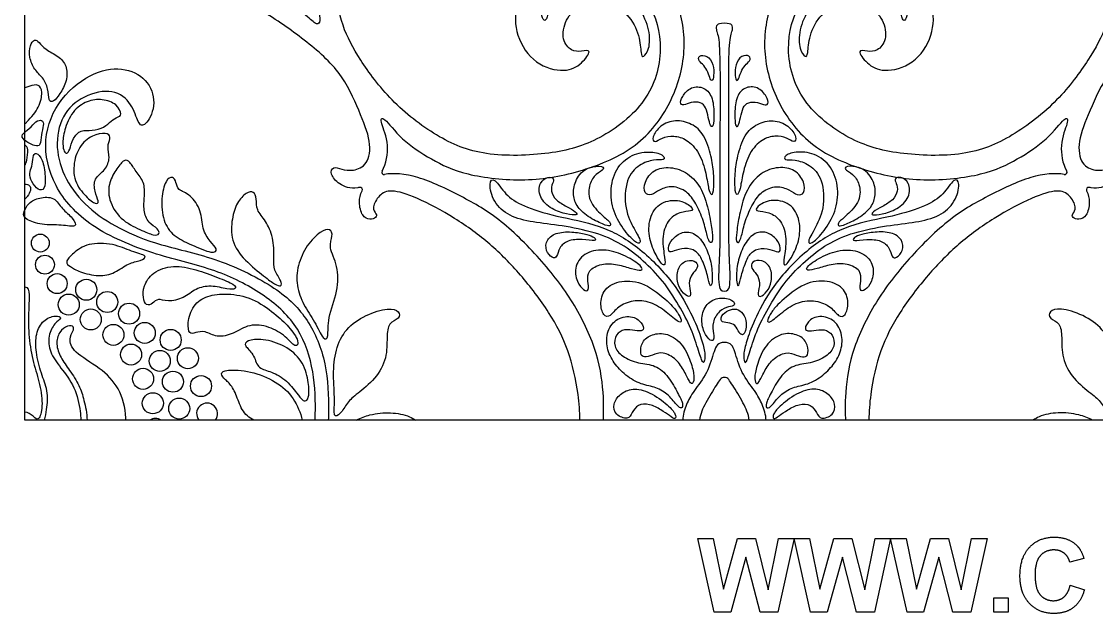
# Model space of a CAD drawing. Header units: millimetres. Extents: x 0 to 462, y -16 to 227.
# Drawn here: x -0.3 to 86.8, y -15.7 to 32.3 of the extents above; entities that cross this region are included whole.
import ezdxf

# ---------------------------------------------------------------- set-up
doc = ezdxf.new("R2010")
doc.units = ezdxf.units.MM
doc.header["$MEASUREMENT"] = 0
doc.layers.add('Layer 03', color=5, linetype='Continuous')

msp = doc.modelspace()

# ---------------------------------------------------------------- linework, layer by layer
at = {"layer": 'Layer 03'}
for p, q in [((0, 0), (0, 226.757)), ((226.757, 0), (0, 0)), ((55.861, -15.555), (54.527, -9.592)), ((54.527, -9.592), (55.781, -9.592)), ((55.781, -9.592), (56.619, -13.688)), ((56.619, -13.688), (57.748, -9.592)), ((57.748, -9.592), (59.214, -9.592)), ((59.214, -9.592), (60.249, -13.757)), ((60.249, -13.757), (61.086, -9.592)), ((62.342, -9.592), (61.03, -15.555)), ((61.086, -9.592), (62.342, -9.592)), ((63.676, -15.555), (62.342, -9.592)), ((62.342, -9.592), (63.596, -9.592)), ((63.596, -9.592), (64.434, -13.688)), ((64.434, -13.688), (65.563, -9.592)), ((65.563, -9.592), (67.029, -9.592)), ((67.029, -9.592), (68.064, -13.757)), ((68.064, -13.757), (68.901, -9.592)), ((70.156, -9.592), (68.844, -15.555)), ((68.901, -9.592), (70.156, -9.592)), ((71.491, -15.555), (70.156, -9.592)), ((70.156, -9.592), (71.41, -9.592)), ((71.41, -9.592), (72.249, -13.688)), ((72.249, -13.688), (73.378, -9.592)), ((73.378, -9.592), (74.844, -9.592)), ((74.844, -9.592), (75.879, -13.757)), ((75.879, -13.757), (76.716, -9.592)), ((77.971, -9.592), (76.659, -15.555)), ((76.716, -9.592), (77.971, -9.592)), ((58.434, -11.098), (57.205, -15.555)), ((59.579, -15.555), (58.434, -11.098)), ((66.249, -11.098), (65.02, -15.555)), ((67.394, -15.555), (66.249, -11.098)), ((74.064, -11.098), (72.835, -15.555)), ((75.209, -15.555), (74.064, -11.098)), ((85.823, -11.222), (84.675, -11.518)), ((84.712, -13.37), (85.86, -13.74)), ((78.527, -15.555), (78.527, -14.407)), ((78.527, -14.407), (79.675, -14.407)), ((79.675, -14.407), (79.675, -15.555)), ((57.205, -15.555), (55.861, -15.555)), ((61.03, -15.555), (59.579, -15.555)), ((65.02, -15.555), (63.676, -15.555)), ((68.844, -15.555), (67.394, -15.555)), ((72.835, -15.555), (71.491, -15.555)), ((76.659, -15.555), (75.209, -15.555)), ((79.675, -15.555), (78.527, -15.555))]:
    msp.add_line(p, q, dxfattribs=at)
for centre, radius in [((1.263, 14.341), 0.724), ((1.639, 12.593), 0.767), ((2.627, 11.056), 0.809), ((4.99, 10.561), 0.852), ((3.567, 9.355), 0.852), ((6.687, 9.568), 0.852), ((5.354, 8.153), 0.852), ((8.455, 8.624), 0.852), ((9.727, 7.063), 0.852), ((7.188, 6.905), 0.852), ((11.824, 6.495), 0.852), ((8.619, 5.311), 0.852), ((10.946, 4.796), 0.852), ((13.22, 5.009), 0.852), ((9.59, 3.343), 0.852), ((12.009, 3.112), 0.852), ((14.285, 2.757), 0.852), ((10.38, 1.363), 0.852), ((12.517, 0.935), 0.852)]:
    msp.add_circle(centre, radius, dxfattribs=at)
for centre, radius, start, end in [((29.111, 20.079), 0.187, 150.42741, 280.9968), ((84.267, 20.079), 0.187, 259.0032, 29.57259), ((27.173, 18.664), 0.187, 333.71724, 102.84342), ((86.205, 18.664), 0.187, 77.15658, 206.28276), ((14.78, 0.526), 0.852, 321.89388, 218.10612), ((10.595, -0.709), 0.852, 56.36029, 123.63971)]:
    msp.add_arc(centre, radius, start, end, dxfattribs=at)
for points, knots in [([(28.949, 20.171), (29.299, 20.788), (29.585, 22.465), (28.753, 24.23), (28.982, 24.735), (30.446, 22.74), (32.947, 21.089), (35.511, 19.828), (40.614, 19.226), (45.195, 20.083), (49.75, 21.991), (52.522, 25.629), (53.734, 29.902), (53.041, 34.155), (50.7, 37.067), (47.61, 38.751), (43.9, 38.494), (40.703, 36.524), (39.718, 33.668), (39.689, 31.164), (41.311, 28.717), (43.872, 28.12), (45.181, 28.86), (46.016, 30.083), (45.077, 29.856), (44.313, 29.856), (43.487, 30.738), (43.744, 32.502), (44.967, 33.64), (46.987, 33.953), (48.951, 32.985), (49.861, 31.108), (49.918, 29.571), (50.089, 29.343), (50.629, 29.969), (50.686, 31.563), (49.89, 33.412), (48.467, 34.949), (46.191, 35.774), (43.971, 35.29), (42.548, 33.868), (42.321, 32.473), (42.093, 32.274), (41.78, 32.843), (42.093, 34.152), (43.004, 35.689), (45.109, 36.684), (48.012, 36.229), (50.777, 34.084), (51.878, 30.104), (50.65, 25.702), (46.546, 22.562), (42.768, 21.483), (37.102, 21.305), (33.386, 22.861), (29.549, 25.85), (27.044, 29.332), (25.662, 31.852), (25.043, 35.201), (25.143, 37.602), (26.144, 39.123), (27.162, 39.842), (28.183, 39.644), (28.805, 39.203), (29.005, 40.024), (27.938, 40.836), (26.477, 40.716), (25.157, 39.776), (23.842, 37.74), (23.602, 35.116), (23.895, 32.818), (23.944, 32.157), (23.602, 31.986), (22.795, 32.867), (20.619, 34.195), (18.106, 35.604), (12.76, 37.891), (9.505, 39.494), (6.852, 41.551), (4.703, 43.816), (3.717, 45.892), (3.278, 48.206), (3.599, 49.513), (4.413, 50.574), (5.844, 50.821), (6.904, 50.278), (6.904, 49.168), (6.633, 48.699), (7.57, 48.132), (9.051, 48.157), (10.096, 48.887), (10.598, 50.017), (11.022, 50.32), (11.187, 49.633), (12.078, 47.466), (14.279, 44.728), (17.014, 42.422), (19.265, 40.722), (21.94, 39.793), (24.392, 39.867), (26.035, 40.611), (26.814, 41.911), (26.697, 43.1), (25.991, 43.62), (25.508, 43.49), (25.786, 42.636), (25.433, 41.781), (24.114, 41.354), (21.863, 41.503), (19.044, 42.804), (16.255, 45.19), (14.112, 47.736), (12.202, 51.621), (11.613, 54.942), (11.738, 58.79), (12.577, 62.419), (14.085, 65.377), (16.528, 68.562), (18.917, 70.98), (21.794, 73.098), (25.086, 74.828), (27.089, 75.419), (27.994, 74.955), (28.599, 73.864), (28.164, 73.364), (28.164, 73.103), (28.708, 72.885), (29.363, 73.168), (29.644, 74.226), (29.501, 74.963), (29.349, 75.271)], [27.157249, 27.157249, 27.157249, 27.157249, 28.240608, 29.46668, 30.692752, 31.918824, 33.144896, 34.370968, 35.59704, 36.823112, 38.049184, 39.275256, 40.501328, 41.7274, 42.953472, 44.179544, 45.405616, 46.631688, 47.85776, 49.083831, 50.309903, 51.535975, 52.762047, 53.988119, 55.214191, 56.440263, 57.666335, 58.892407, 60.118479, 61.344551, 62.570623, 63.796695, 65.022767, 66.248839, 67.474911, 68.700983, 69.927055, 71.153127, 72.379199, 73.605271, 74.831343, 76.057415, 77.283487, 78.509559, 79.735631, 80.961703, 82.187774, 83.413846, 84.639918, 85.86599, 87.092062, 88.318134, 89.544206, 90.770278, 91.99635, 93.222422, 94.448494, 95.674566, 96.900638, 98.12671, 99.352782, 100.578854, 101.804926, 103.030998, 104.25707, 105.483142, 106.709214, 107.935286, 109.161358, 110.38743, 111.613502, 112.839574, 114.065646, 115.291717, 116.517789, 117.743861, 118.969933, 120.196005, 121.422077, 122.648149, 123.874221, 125.100293, 126.326365, 127.552437, 128.778509, 130.004581, 131.230653, 132.456725, 133.682797, 134.908869, 136.134941, 137.361013, 138.587085, 139.813157, 141.039229, 142.265301, 143.491373, 144.717445, 145.943517, 147.169589, 148.395661, 149.621732, 150.847804, 152.073876, 153.299948, 154.52602, 155.752092, 156.978164, 158.204236, 159.430308, 160.65638, 161.882452, 163.108524, 164.334596, 165.560668, 166.78674, 168.012812, 169.238884, 170.464956, 171.691028, 172.9171, 174.143172, 175.369244, 176.595316, 177.821388, 179.04746, 180.273532, 181.499604, 182.725675, 183.628467, 183.628467, 183.628467, 183.628467]), ([(84.03, 75.271), (83.878, 74.963), (83.734, 74.226), (84.016, 73.168), (84.671, 72.885), (85.214, 73.103), (85.214, 73.364), (84.779, 73.864), (85.384, 74.955), (86.29, 75.419), (88.292, 74.828), (91.585, 73.098), (94.462, 70.98), (96.851, 68.562), (99.294, 65.377), (100.802, 62.419), (101.64, 58.79), (101.765, 54.942), (101.177, 51.621), (99.267, 47.736), (97.123, 45.19), (94.335, 42.804), (91.515, 41.503), (89.264, 41.354), (87.945, 41.781), (87.592, 42.636), (87.871, 43.49), (87.388, 43.62), (86.682, 43.1), (86.565, 41.911), (87.344, 40.611), (88.986, 39.867), (91.439, 39.793), (94.114, 40.722), (96.365, 42.422), (99.1, 44.728), (101.3, 47.466), (102.191, 49.633), (102.357, 50.32), (102.781, 50.017), (103.283, 48.887), (104.328, 48.157), (105.808, 48.132), (106.746, 48.699), (106.474, 49.168), (106.474, 50.278), (107.535, 50.821), (108.966, 50.574), (109.78, 49.513), (110.101, 48.206), (109.662, 45.892), (108.675, 43.816), (106.527, 41.551), (103.874, 39.494), (100.619, 37.891), (95.273, 35.604), (92.759, 34.195), (90.584, 32.867), (89.777, 31.986), (89.435, 32.157), (89.484, 32.818), (89.777, 35.116), (89.536, 37.74), (88.222, 39.776), (86.901, 40.716), (85.441, 40.836), (84.374, 40.024), (84.574, 39.203), (85.195, 39.644), (86.217, 39.842), (87.235, 39.123), (88.235, 37.602), (88.336, 35.201), (87.716, 31.852), (86.335, 29.332), (83.83, 25.85), (79.993, 22.861), (76.277, 21.305), (70.61, 21.483), (66.832, 22.562), (62.728, 25.702), (61.501, 30.104), (62.601, 34.084), (65.367, 36.229), (68.269, 36.684), (70.375, 35.689), (71.285, 34.152), (71.598, 32.843), (71.285, 32.274), (71.058, 32.473), (70.83, 33.868), (69.407, 35.29), (67.188, 35.774), (64.912, 34.949), (63.489, 33.412), (62.692, 31.563), (62.749, 29.969), (63.29, 29.343), (63.461, 29.571), (63.517, 31.108), (64.428, 32.985), (66.391, 33.953), (68.412, 33.64), (69.635, 32.502), (69.891, 30.738), (69.066, 29.856), (68.302, 29.856), (67.363, 30.083), (68.198, 28.86), (69.507, 28.12), (72.068, 28.717), (73.689, 31.164), (73.661, 33.668), (72.676, 36.524), (69.479, 38.494), (65.768, 38.751), (62.679, 37.067), (60.338, 34.155), (59.644, 29.902), (60.857, 25.629), (63.629, 21.991), (68.184, 20.083), (72.765, 19.226), (77.867, 19.828), (80.431, 21.089), (82.932, 22.74), (84.396, 24.735), (84.625, 24.23), (83.794, 22.465), (84.079, 20.788), (84.43, 20.171)], [284.813503, 284.813503, 284.813503, 284.813503, 285.716294, 286.942366, 288.168438, 289.39451, 290.620582, 291.846654, 293.072726, 294.298798, 295.52487, 296.750942, 297.977014, 299.203086, 300.429158, 301.65523, 302.881301, 304.107373, 305.333445, 306.559517, 307.785589, 309.011661, 310.237733, 311.463805, 312.689877, 313.915949, 315.142021, 316.368093, 317.594165, 318.820237, 320.046309, 321.272381, 322.498453, 323.724525, 324.950597, 326.176669, 327.402741, 328.628813, 329.854885, 331.080957, 332.307029, 333.533101, 334.759173, 335.985244, 337.211316, 338.437388, 339.66346, 340.889532, 342.115604, 343.341676, 344.567748, 345.79382, 347.019892, 348.245964, 349.472036, 350.698108, 351.92418, 353.150252, 354.376324, 355.602396, 356.828468, 358.05454, 359.280612, 360.506684, 361.732756, 362.958828, 364.1849, 365.410972, 366.637044, 367.863116, 369.089187, 370.315259, 371.541331, 372.767403, 373.993475, 375.219547, 376.445619, 377.671691, 378.897763, 380.123835, 381.349907, 382.575979, 383.802051, 385.028123, 386.254195, 387.480267, 388.706339, 389.932411, 391.158483, 392.384555, 393.610627, 394.836699, 396.062771, 397.288843, 398.514915, 399.740987, 400.967059, 402.193131, 403.419202, 404.645274, 405.871346, 407.097418, 408.32349, 409.549562, 410.775634, 412.001706, 413.227778, 414.45385, 415.679922, 416.905994, 418.132066, 419.358138, 420.58421, 421.810282, 423.036354, 424.262426, 425.488498, 426.71457, 427.940642, 429.166714, 430.392786, 431.618858, 432.84493, 434.071002, 435.297074, 436.523145, 437.749217, 438.975289, 440.201361, 441.28472, 441.28472, 441.28472, 441.28472]), ([(27.132, 18.846), (27.081, 18.835), (26.41, 18.704), (25.418, 19.079), (24.706, 19.962), (24.962, 20.588), (25.646, 20.303), (26.572, 20.162), (27.821, 20.617), (28.132, 22.517), (27.129, 24.945), (25.699, 28.284), (22.458, 31.011), (19.093, 33.336), (14.501, 35.597), (9.031, 37.796), (4.476, 41.008), (2.093, 44.436), (1.47, 47.849), (2.089, 50.44), (3.592, 52.215), (5.564, 52.905), (7.542, 52.252), (8.306, 51.147), (8.281, 50.038), (8.533, 49.89), (9.248, 50.235), (9.821, 51.886), (9.631, 53.833), (7.282, 54.966), (5.171, 54.72), (3.202, 53.488), (1.885, 51.64), (1.491, 49.915), (1.392, 48.437), (0.924, 48.215), (0.407, 48.806), (0.505, 50.974), (1.175, 53.104), (1.867, 54.998), (2.162, 56.689), (1.572, 58.07), (0.585, 59.628), (0.276, 60.154), (0, 60.154)], [-28.297568, -28.297568, -28.297568, -28.297568, -28.199368, -26.973296, -25.747224, -24.521152, -23.29508, -22.069008, -20.842936, -19.616864, -18.390792, -17.16472, -15.938648, -14.712576, -13.486505, -12.260433, -11.034361, -9.808289, -8.582217, -7.356145, -6.130073, -4.904001, -3.677929, -2.451857, -1.225785, 0.000287, 1.226359, 2.452431, 3.678503, 4.904575, 6.130647, 7.356719, 8.582791, 9.808863, 11.034935, 12.261007, 13.487079, 14.713151, 15.939223, 17.165295, 18.391366, 19.617438, 20.84351, 22.069582, 22.069582, 22.069582, 22.069582]), ([(113.379, 60.154), (113.102, 60.154), (112.793, 59.628), (111.807, 58.07), (111.217, 56.689), (111.512, 54.998), (112.204, 53.104), (112.873, 50.974), (112.972, 48.806), (112.454, 48.215), (111.986, 48.437), (111.888, 49.915), (111.494, 51.64), (110.177, 53.488), (108.208, 54.72), (106.097, 54.966), (103.747, 53.833), (103.557, 51.886), (104.131, 50.235), (104.846, 49.89), (105.097, 50.038), (105.073, 51.147), (105.836, 52.252), (107.815, 52.905), (109.786, 52.215), (111.289, 50.44), (111.909, 47.849), (111.286, 44.436), (108.903, 41.008), (104.348, 37.796), (98.878, 35.597), (94.286, 33.336), (90.92, 31.011), (87.68, 28.284), (86.249, 24.945), (85.247, 22.517), (85.558, 20.617), (86.807, 20.162), (87.733, 20.303), (88.416, 20.588), (88.672, 19.962), (87.961, 19.079), (86.968, 18.704), (86.297, 18.835), (86.247, 18.846)], [22.069582, 22.069582, 22.069582, 22.069582, 23.295654, 24.521726, 25.747798, 26.97387, 28.199942, 29.426014, 30.652086, 31.878158, 33.10423, 34.330302, 35.556374, 36.782446, 38.008518, 39.23459, 40.460662, 41.686734, 42.912806, 44.138878, 45.36495, 46.591021, 47.817093, 49.043165, 50.269237, 51.495309, 52.721381, 53.947453, 55.173525, 56.399597, 57.625669, 58.851741, 60.077813, 61.303885, 62.529957, 63.756029, 64.982101, 66.208173, 67.434245, 68.660317, 69.886389, 71.112461, 72.338533, 72.436733, 72.436733, 72.436733, 72.436733]), ([(23.524, 0), (23.537, 0.256), (23.58, 1.71), (23.435, 4.375), (22.121, 7.907), (19.113, 10.458), (15.296, 12.319), (10.45, 13.344), (5.127, 15.584), (2.196, 18.904), (1.349, 22.765), (2.755, 26.193), (5.71, 28.374), (8.229, 28.612), (10.17, 27.489), (10.68, 25.378), (9.727, 23.71), (9.182, 23.948), (8.74, 25.616), (7.242, 26.91), (4.723, 26.331), (2.918, 24.765), (2.432, 22.075), (3.207, 19.471), (5.034, 17.165), (7.606, 15.48), (10.818, 14.149), (15.692, 13.152), (20.615, 10.689), (23.031, 8.255), (24.546, 4.659), (24.636, 1.621), (24.605, 0.234), (24.596, 0)], [4.970079, 4.970079, 4.970079, 4.970079, 5.353255, 7.137674, 8.922092, 10.70651, 12.490929, 14.275347, 16.059766, 17.844184, 19.628602, 21.413021, 23.197439, 24.981858, 26.766276, 28.550694, 30.335113, 32.119531, 33.90395, 35.688368, 37.472786, 39.257205, 41.041623, 42.826042, 44.61046, 46.394878, 48.179297, 49.963715, 51.748134, 53.532552, 55.31697, 57.101389, 57.475223, 57.475223, 57.475223, 57.475223]), ([(0, 23.973), (0.061, 24.034), (0.502, 24.484), (1.23, 25.338), (1.475, 26.664), (1.143, 27.239), (0.611, 27.12), (0.115, 26.951), (0, 26.909)], [2.490346, 2.490346, 2.490346, 2.490346, 2.593221, 3.241527, 3.889832, 4.538137, 5.186443, 5.371908, 5.371908, 5.371908, 5.371908]), ([(0, 20.664), (0.078, 20.714), (0.184, 21.03), (0.316, 21.968), (0.129, 22.218), (0, 22.297)], [1.067183, 1.067183, 1.067183, 1.067183, 1.479087, 1.972117, 2.41353, 2.41353, 2.41353, 2.41353]), ([(46.883, 0), (46.9, 0.498), (46.941, 2.052), (46.532, 5.332), (44.671, 9.368), (42.053, 12.828), (38.545, 16.361), (35.428, 18.134), (31.778, 19.88), (29.867, 20.036), (29.147, 19.896)], [17.526117, 17.526117, 17.526117, 17.526117, 18.39108, 19.617152, 20.843224, 22.069296, 23.295368, 24.521439, 25.747511, 26.929363, 26.929363, 26.929363, 26.929363]), ([(84.232, 19.896), (83.511, 20.036), (81.601, 19.88), (77.95, 18.134), (74.834, 16.361), (71.326, 12.828), (68.708, 9.368), (66.846, 5.332), (66.437, 2.052), (66.479, 0.498), (66.496, 0)], [441.512607, 441.512607, 441.512607, 441.512607, 442.694458, 443.92053, 445.146602, 446.372674, 447.598746, 448.824818, 450.05089, 450.915853, 450.915853, 450.915853, 450.915853]), ([(0, 19.124), (0.162, 19.106), (0.515, 19.001), (0.482, 18.616), (0.326, 18.212), (0.075, 17.982), (0, 17.908)], [2.762688, 2.762688, 2.762688, 2.762688, 3.129628, 3.755554, 4.381479, 4.637148, 4.637148, 4.637148, 4.637148]), ([(44.989, 0), (44.973, 0.685), (44.825, 2.646), (44.112, 5.729), (42.605, 8.688), (40.162, 11.873), (37.772, 14.291), (34.895, 16.409), (31.603, 18.139), (29.601, 18.73), (28.695, 18.266), (28.09, 17.175), (28.525, 16.674), (28.525, 16.413), (27.981, 16.196), (27.327, 16.479), (27.045, 17.537), (27.188, 18.273), (27.341, 18.582)], [-47.263535, -47.263535, -47.263535, -47.263535, -46.590735, -45.364663, -44.138591, -42.912519, -41.686447, -40.460375, -39.234303, -38.008231, -36.782159, -35.556087, -34.330015, -33.103943, -31.877871, -30.651799, -29.425727, -28.522936, -28.522936, -28.522936, -28.522936]), ([(86.038, 18.582), (86.19, 18.273), (86.333, 17.537), (86.052, 16.479), (85.397, 16.196), (84.853, 16.413), (84.853, 16.674), (85.289, 17.175), (84.684, 18.266), (83.778, 18.73), (81.776, 18.139), (78.483, 16.409), (75.606, 14.291), (73.217, 11.873), (70.774, 8.688), (69.266, 5.729), (68.554, 2.646), (68.406, 0.685), (68.39, 0)], [72.662101, 72.662101, 72.662101, 72.662101, 73.564892, 74.790964, 76.017036, 77.243108, 78.46918, 79.695252, 80.921324, 82.147396, 83.373468, 84.59954, 85.825611, 87.051683, 88.277755, 89.503827, 90.729899, 91.4027, 91.4027, 91.4027, 91.4027]), ([(1.612, 0), (1.67, 0.282), (1.841, 1.071), (1.898, 2.414), (1.33, 3.733), (0.872, 5.548), (0.872, 7.028), (1.465, 8.144), (2.536, 8.525), (3.116, 8.289), (2.409, 7.908), (1.883, 6.855), (1.973, 5.495), (2.584, 4.684), (2.938, 4.219), (3.292, 3.753), (4.099, 2.7), (4.478, 1.053), (4.543, 0.227), (4.548, 0)], [8.711458, 8.711458, 8.711458, 8.711458, 9.109306, 9.810022, 10.510738, 11.211454, 11.91217, 12.612886, 13.313602, 14.014317, 14.715033, 15.415749, 16.116465, 16.817181, 16.817181, 16.817181, 17.517897, 18.218613, 18.503974, 18.503974, 18.503974, 18.503974]), ([(8.184, 0), (8.187, 0.064), (8.201, 0.925), (7.706, 2.689), (6.156, 4.222), (3.824, 5.541), (3.592, 6.634), (3.936, 7.266), (4.032, 7.572), (3.515, 7.725), (2.749, 7.17), (2.501, 6.155), (2.755, 5.431), (2.943, 5.084), (3.131, 4.738), (3.627, 4.076), (4.462, 2.767), (4.798, 1.687), (5.038, 0.549), (5.055, 0)], [9.95094, 9.95094, 9.95094, 9.95094, 10.012778, 10.782992, 11.553205, 12.323419, 13.093633, 13.863846, 14.63406, 15.404274, 16.174487, 16.944701, 17.714915, 17.714915, 17.714915, 18.485129, 19.255342, 20.025556, 20.790303, 20.790303, 20.790303, 20.790303]), ([(56.689, 6.287), (56.157, 6.287), (55.861, 5.716), (55.353, 3.79), (54.147, 2.31), (53.607, 1.306), (53.322, 0.444), (53.315, 0)], [0, 0, 0, 0, 1.226072, 2.452144, 3.678216, 4.904288, 6.115479, 6.115479, 6.115479, 6.115479]), ([(60.063, 0), (60.056, 0.444), (59.772, 1.306), (59.231, 2.31), (58.026, 3.79), (57.518, 5.716), (57.222, 6.287), (56.689, 6.287)], [-6.115479, -6.115479, -6.115479, -6.115479, -4.904288, -3.678216, -2.452144, -1.226072, 0, 0, 0, 0]), ([(18.573, 0), (18.373, 0.099), (17.782, 0.463), (17.33, 1.458), (16.881, 2.735), (16.234, 3.271), (15.81, 3.762), (16.234, 4.119), (18.287, 4.007), (20.406, 3.159), (21.827, 1.87), (22.345, 0.586), (22.489, 0)], [2.930539, 2.930539, 2.930539, 2.930539, 3.296285, 4.120356, 4.944427, 5.768498, 6.592569, 7.41664, 8.240712, 9.064783, 9.888854, 10.662151, 10.662151, 10.662151, 10.662151]), ([(56.689, 3.465), (56.413, 3.465), (56.104, 2.938), (55.129, 1.398), (54.738, 0.491), (54.681, 0)], [236.631889, 236.631889, 236.631889, 236.631889, 237.857961, 239.084033, 240.268551, 240.268551, 240.268551, 240.268551]), ([(58.698, 0), (58.641, 0.491), (58.25, 1.398), (57.275, 2.938), (56.966, 3.465), (56.689, 3.465)], [232.995226, 232.995226, 232.995226, 232.995226, 234.179745, 235.405817, 236.631889, 236.631889, 236.631889, 236.631889]), ([(26.887, 0), (27.223, 0.183), (28.141, 0.529), (29.667, 0.652), (30.933, 0.429), (31.52, 0.099), (31.664, 0)], [2.410965, 2.410965, 2.410965, 2.410965, 2.894616, 3.61827, 4.341924, 4.619235, 4.619235, 4.619235, 4.619235]), ([(86.491, 0), (86.156, 0.183), (85.238, 0.529), (83.712, 0.652), (82.446, 0.429), (81.859, 0.099), (81.714, 0)], [2.410965, 2.410965, 2.410965, 2.410965, 2.894616, 3.61827, 4.341924, 4.619235, 4.619235, 4.619235, 4.619235])]:
    msp.add_open_spline(points, degree=3, knots=knots, dxfattribs=at)
for points, degree in [([(56.689, 32.145), (56.338, 32.145), (56.027, 32.041), (55.985, 31.668), (56.297, 30.983), (56.353, 27.94), (56.322, 22.229), (56.334, 17.303), (56.337, 13.942), (56.188, 11.5), (56.265, 10.755), (56.403, 10.446), (56.689, 10.446)], 3), ([(56.689, 10.446), (56.976, 10.446), (57.113, 10.755), (57.19, 11.5), (57.041, 13.942), (57.044, 17.303), (57.057, 22.229), (57.026, 27.94), (57.082, 30.983), (57.393, 31.668), (57.352, 32.041), (57.041, 32.145), (56.689, 32.145)], 3), ([(2.857, 26.451), (3.046, 26.743), (3.449, 27.483), (3.449, 28.753), (2.743, 29.499), (1.634, 30.023), (1.15, 30.648), (0.807, 30.89), (0.404, 30.406), (0.344, 29.378), (0.767, 28.37), (1.493, 27.765), (1.916, 26.857), (1.916, 25.829), (2.32, 25.728), (2.669, 26.158), (2.857, 26.451)], 3), ([(55.796, 27.768), (55.829, 27.955), (55.869, 28.573), (55.494, 29.461), (54.705, 29.638), (54.507, 29.185), (54.922, 28.849), (55.296, 28.376), (55.513, 27.666), (55.671, 27.449), (55.763, 27.58), (55.796, 27.768)], 3), ([(57.582, 27.768), (57.549, 27.955), (57.51, 28.573), (57.885, 29.461), (58.674, 29.638), (58.871, 29.185), (58.457, 28.849), (58.082, 28.376), (57.865, 27.666), (57.707, 27.449), (57.615, 27.58), (57.582, 27.768)], 3), ([(55.838, 24.728), (55.838, 25.118), (55.799, 26.145), (55.097, 27.003), (53.966, 27.061), (53.206, 26.184), (53.069, 25.541), (53.479, 25.502), (54.181, 25.833), (54.941, 25.697), (55.253, 25.19), (55.43, 24.26), (55.606, 23.714), (55.799, 23.803), (55.838, 24.338), (55.838, 24.728)], 3), ([(57.541, 24.728), (57.541, 25.118), (57.58, 26.145), (58.282, 27.003), (59.412, 27.061), (60.173, 26.184), (60.309, 25.541), (59.9, 25.502), (59.198, 25.833), (58.438, 25.697), (58.126, 25.19), (57.949, 24.26), (57.772, 23.714), (57.58, 23.803), (57.541, 24.338), (57.541, 24.728)], 3), ([(3.256, 23.514), (3.383, 23.973), (3.817, 25.048), (5.065, 25.907), (6.287, 26.037), (7.517, 25.62), (7.907, 24.658), (7.569, 24.58), (6.997, 24.268), (6.476, 23.696), (5.462, 23.41), (4.518, 23.54), (3.894, 22.864), (3.642, 21.823), (3.417, 21.563), (3.183, 21.719), (3.053, 22.291), (3.129, 23.054), (3.256, 23.514)], 3), ([(0.913, 24.163), (0.739, 24.035), (0.392, 23.58), (-0.308, 23.149), (-0.165, 22.7), (0.895, 22.143), (1.29, 22.215), (1.308, 23.113), (1.577, 23.921), (1.434, 24.352), (1.087, 24.292), (0.913, 24.163)], 3), ([(55.173, 19.994), (55.055, 20.504), (54.707, 21.683), (53.627, 22.801), (52.584, 23.062), (51.597, 22.894), (51.02, 22.428), (50.778, 22.838), (51.448, 23.918), (52.733, 24.365), (54.055, 24.049), (55.08, 23.192), (55.657, 21.311), (55.843, 20.045), (55.843, 18.313), (55.602, 18.232), (55.416, 18.621), (55.291, 19.483), (55.173, 19.994)], 3), ([(58.205, 19.994), (58.324, 20.504), (58.671, 21.683), (59.751, 22.801), (60.794, 23.062), (61.781, 22.894), (62.359, 22.428), (62.601, 22.838), (61.93, 23.918), (60.645, 24.365), (59.323, 24.049), (58.299, 23.192), (57.721, 21.311), (57.535, 20.045), (57.535, 18.313), (57.777, 18.232), (57.962, 18.621), (58.087, 19.483), (58.205, 19.994)], 3), ([(4.953, 18.157), (4.639, 18.477), (3.929, 19.343), (3.955, 21.083), (4.578, 22.485), (5.799, 23.238), (6.837, 23.264), (6.967, 22.823), (6.655, 22.173), (6.941, 21.29), (6.578, 20.226), (5.561, 19.603), (5.657, 18.486), (6.047, 17.655), (5.813, 17.421), (5.267, 17.837), (4.953, 18.157)], 3), ([(0.672, 21.284), (0.629, 21.077), (0.617, 20.508), (0.326, 20.023), (0.52, 19.325), (1.082, 18.588), (1.645, 18.627), (1.684, 19.694), (1.49, 21.187), (0.869, 21.75), (0.714, 21.491), (0.672, 21.284)], 3), ([(9.322, 15.445), (8.85, 15.663), (7.69, 16.226), (6.743, 17.89), (6.794, 19.272), (7.485, 20.424), (8.074, 21.167), (8.522, 20.962), (8.983, 20.143), (9.723, 19.298), (9.718, 18.12), (9.59, 16.994), (9.995, 15.944), (10.85, 15.509), (10.953, 15.049), (10.518, 14.921), (9.793, 15.228), (9.322, 15.445)], 3), ([(49.367, 15.518), (49.159, 15.903), (48.541, 17.081), (48.686, 19.602), (49.789, 20.759), (51.008, 21.124), (51.874, 21.037), (51.845, 21.441), (50.835, 21.816), (49.161, 21.586), (47.833, 20.402), (47.371, 18.497), (47.718, 16.679), (48.757, 15.062), (49.697, 14.214), (49.913, 14.43), (49.787, 14.771), (49.575, 15.133), (49.367, 15.518)], 3), ([(64.012, 15.518), (64.219, 15.903), (64.837, 17.081), (64.693, 19.602), (63.59, 20.759), (62.37, 21.124), (61.505, 21.037), (61.533, 21.441), (62.544, 21.816), (64.218, 21.586), (65.545, 20.402), (66.007, 18.497), (65.661, 16.679), (64.622, 15.062), (63.681, 14.214), (63.465, 14.43), (63.591, 14.771), (63.804, 15.133), (64.012, 15.518)], 3), ([(46.735, 16.646), (46.423, 16.936), (45.61, 17.765), (45.712, 19.187), (46.27, 19.948), (47.057, 20.354), (46.727, 20.659), (45.23, 20.405), (44.468, 19.161), (44.418, 18.095), (44.798, 17.131), (45.94, 16.268), (47.184, 15.71), (47.486, 15.719), (47.486, 16.023), (47.048, 16.355), (46.735, 16.646)], 3), ([(55.417, 16.851), (55.293, 17.413), (54.933, 18.756), (53.757, 20.081), (52.303, 20.566), (50.922, 20.342), (50.158, 19.26), (50.176, 18.309), (50.773, 18.159), (51.407, 18.682), (52.452, 19.036), (53.683, 18.57), (54.373, 17.6), (55.044, 16.126), (55.287, 14.839), (55.567, 14.242), (55.772, 14.522), (55.679, 15.38), (55.542, 16.288), (55.417, 16.851)], 3), ([(57.961, 16.851), (58.085, 17.413), (58.446, 18.756), (59.621, 20.081), (61.076, 20.566), (62.456, 20.342), (63.221, 19.26), (63.202, 18.309), (62.606, 18.159), (61.971, 18.682), (60.927, 19.036), (59.696, 18.57), (59.006, 17.6), (58.334, 16.126), (58.092, 14.839), (57.812, 14.242), (57.607, 14.522), (57.7, 15.38), (57.837, 16.288), (57.961, 16.851)], 3), ([(66.643, 16.646), (66.956, 16.936), (67.768, 17.765), (67.667, 19.187), (67.108, 19.948), (66.321, 20.354), (66.651, 20.659), (68.149, 20.405), (68.91, 19.161), (68.961, 18.095), (68.58, 17.131), (67.438, 16.268), (66.195, 15.71), (65.893, 15.719), (65.893, 16.023), (66.331, 16.355), (66.643, 16.646)], 3), ([(13.515, 14.201), (12.965, 14.447), (12.028, 14.883), (11.182, 16.094), (11.028, 17.983), (11.414, 19.509), (12.02, 19.799), (12.286, 19.266), (12.359, 18.637), (13.42, 18.322), (14.34, 16.966), (14.364, 15.464), (15.018, 14.423), (15.672, 13.841), (15.333, 13.405), (14.066, 13.954), (13.515, 14.201)], 3), ([(54.093, 8.397), (53.722, 9.178), (52.639, 11.2), (49.643, 14.196), (46.682, 15.857), (42.924, 16.498), (40.266, 17.36), (38.912, 18.23), (38.057, 19.707), (37.552, 19.28), (37.941, 17.647), (39.223, 16.481), (41.128, 16.015), (43.499, 15.782), (46.219, 15.237), (48.396, 14.305), (50.145, 12.905), (51.719, 11.343), (53.029, 9.284), (54.04, 7.412), (54.638, 5.466), (54.975, 4.493), (55.088, 4.83), (55.162, 5.354), (54.863, 6.514), (54.464, 7.616), (54.093, 8.397)], 3), ([(43.89, 17.31), (43.602, 17.471), (42.993, 17.81), (42.587, 18.571), (42.764, 19.206), (42.942, 19.587), (42.434, 19.765), (41.673, 19.282), (41.622, 18.063), (42.688, 17.022), (43.965, 16.669), (44.821, 16.565), (44.719, 16.845), (44.178, 17.149), (43.89, 17.31)], 3), ([(59.286, 8.397), (59.656, 9.178), (60.739, 11.2), (63.736, 14.196), (66.696, 15.857), (70.455, 16.498), (73.112, 17.36), (74.466, 18.23), (75.321, 19.707), (75.827, 19.28), (75.438, 17.647), (74.155, 16.481), (72.251, 16.015), (69.88, 15.782), (67.159, 15.237), (64.983, 14.305), (63.234, 12.905), (61.66, 11.343), (60.35, 9.284), (59.339, 7.412), (58.74, 5.466), (58.403, 4.493), (58.291, 4.83), (58.216, 5.354), (58.516, 6.514), (58.915, 7.616), (59.286, 8.397)], 3), ([(69.489, 17.31), (69.776, 17.471), (70.386, 17.81), (70.792, 18.571), (70.614, 19.206), (70.436, 19.587), (70.944, 19.765), (71.706, 19.282), (71.757, 18.063), (70.69, 17.022), (69.413, 16.669), (68.558, 16.565), (68.659, 16.845), (69.201, 17.149), (69.489, 17.31)], 3), ([(19.356, 11.688), (18.943, 12.013), (17.789, 12.93), (16.65, 14.52), (16.778, 16.385), (17.172, 17.642), (17.985, 18.48), (18.565, 18.565), (18.823, 17.962), (18.725, 17.001), (19.538, 16.188), (20.178, 14.809), (20.198, 13.079), (20.151, 12.157), (20.843, 11.235), (20.82, 10.774), (20.267, 10.981), (19.769, 11.363), (19.356, 11.688)], 3), ([(3.846, 16.364), (3.626, 16.624), (2.995, 17.088), (2.448, 18.116), (1.154, 18.05), (0.308, 17.635), (-0.19, 16.723), (0, 16.274), (1.382, 15.757), (3.017, 15.869), (4.315, 15.534), (4.065, 16.105), (3.846, 16.364)], 3), ([(51.842, 13.188), (51.79, 13.552), (51.58, 14.726), (52.052, 16.236), (53.09, 16.897), (54.097, 16.897), (54.191, 17.18), (53.184, 17.903), (51.455, 17.746), (50.542, 16.393), (50.542, 14.663), (51.18, 13.272), (51.639, 12.558), (51.895, 12.54), (51.895, 12.823), (51.842, 13.188)], 3), ([(61.536, 13.188), (61.589, 13.552), (61.798, 14.726), (61.326, 16.236), (60.288, 16.897), (59.282, 16.897), (59.188, 17.18), (60.194, 17.903), (61.924, 17.746), (62.836, 16.393), (62.836, 14.663), (62.198, 13.272), (61.74, 12.558), (61.484, 12.54), (61.484, 12.823), (61.536, 13.188)], 3), ([(22.187, 12.529), (22.326, 13.077), (22.818, 14.184), (24.018, 15.383), (24.786, 15.537), (25.002, 14.952), (24.571, 14.061), (25.401, 12.523), (25.432, 10.493), (24.496, 8.192), (24.646, 6.622), (24.222, 6.398), (23.527, 7.993), (22.555, 9.314), (21.982, 10.901), (22.047, 11.982), (22.187, 12.529)], 3), ([(44.478, 15.226), (44.055, 15.26), (43.107, 15.243), (42.243, 14.659), (42.167, 13.694), (42.777, 13.085), (43.132, 13.161), (43.284, 13.973), (43.945, 14.582), (45.163, 14.684), (46.357, 14.456), (46.204, 14.811), (45.646, 15.04), (44.901, 15.192), (44.478, 15.226)], 3), ([(55.644, 12.45), (55.574, 12.919), (55.317, 13.829), (54.582, 15.002), (53.55, 15.387), (52.535, 14.844), (52.115, 14.074), (52.167, 13.567), (52.535, 13.654), (53.462, 14.022), (54.442, 13.742), (54.897, 13.042), (55.37, 11.642), (55.51, 10.732), (55.737, 11.012), (55.714, 11.98), (55.644, 12.45)], 3), ([(57.734, 12.45), (57.804, 12.919), (58.061, 13.829), (58.796, 15.002), (59.829, 15.387), (60.844, 14.844), (61.264, 14.074), (61.211, 13.567), (60.844, 13.654), (59.916, 14.022), (58.936, 13.742), (58.481, 13.042), (58.009, 11.642), (57.869, 10.732), (57.641, 11.012), (57.664, 11.98), (57.734, 12.45)], 3), ([(68.901, 15.226), (69.324, 15.26), (70.272, 15.243), (71.135, 14.659), (71.211, 13.694), (70.602, 13.085), (70.247, 13.161), (70.094, 13.973), (69.434, 14.582), (68.215, 14.684), (67.022, 14.456), (67.174, 14.811), (67.733, 15.04), (68.478, 15.192), (68.901, 15.226)], 3), ([(3.976, 13.537), (4.284, 13.803), (5.053, 14.365), (7.229, 14.321), (8.672, 13.633), (10.071, 13.3), (9.404, 12.878), (8.428, 12.767), (7.295, 11.879), (6.052, 11.59), (4.365, 12.012), (3.677, 12.456), (3.21, 12.767), (3.669, 13.27), (3.976, 13.537)], 3), ([(48.033, 12.586), (47.616, 12.663), (46.713, 12.714), (45.589, 12.127), (45.615, 11.258), (45.768, 10.441), (45.308, 10.466), (44.721, 11.13), (44.491, 12.51), (45.41, 13.659), (47.122, 13.889), (48.731, 13.327), (50.085, 12.433), (50.059, 12.05), (49.216, 12.254), (48.45, 12.51), (48.033, 12.586)], 3), ([(65.346, 12.586), (65.763, 12.663), (66.666, 12.714), (67.789, 12.127), (67.764, 11.258), (67.611, 10.441), (68.07, 10.466), (68.658, 11.13), (68.888, 12.51), (67.968, 13.659), (66.257, 13.889), (64.648, 13.327), (63.294, 12.433), (63.319, 12.05), (64.162, 12.254), (64.929, 12.51), (65.346, 12.586)], 3), ([(15.617, 11.562), (15.082, 11.77), (13.88, 12.225), (12.032, 12.599), (10.295, 12.005), (9.591, 10.817), (9.569, 9.916), (9.833, 9.212), (10.383, 9.41), (10.757, 9.916), (11.549, 9.542), (12.89, 9.85), (13.858, 10.685), (15.046, 10.949), (16.519, 10.576), (17.135, 10.597), (17.091, 10.971), (16.153, 11.353), (15.617, 11.562)], 3), ([(53.951, 10.308), (53.929, 10.513), (53.741, 11.122), (54.056, 11.852), (54.555, 12.301), (54.505, 12.848), (53.658, 13.048), (52.861, 12.384), (52.828, 11.205), (53.193, 10.374), (53.874, 9.893), (53.973, 10.103), (53.951, 10.308)], 3), ([(59.427, 10.308), (59.449, 10.513), (59.638, 11.122), (59.322, 11.852), (58.824, 12.301), (58.874, 12.848), (59.721, 13.048), (60.518, 12.384), (60.551, 11.205), (60.186, 10.374), (59.505, 9.893), (59.405, 10.103), (59.427, 10.308)], 3), ([(0, 10.801), (0.272, 10.801), (0.401, 10.234), (0.297, 8.791), (0.297, 6.703), (0.684, 4.615), (1.268, 2.909), (1.502, 1.026), (1.117, -0.137), (0.735, 0.286), (0.253, 0.653), (0, 0.653)], 3), ([(52.207, 9.493), (51.798, 9.887), (50.426, 11.087), (48.532, 11.414), (46.966, 10.806), (46.568, 9.497), (46.872, 8.375), (47.433, 8.328), (48.018, 9.216), (49.257, 9.731), (50.73, 9.637), (51.993, 8.772), (53.092, 7.79), (53.279, 8.047), (52.881, 8.725), (52.616, 9.099), (52.207, 9.493)], 3), ([(61.172, 9.493), (61.581, 9.887), (62.952, 11.087), (64.846, 11.414), (66.413, 10.806), (66.81, 9.497), (66.506, 8.375), (65.945, 8.328), (65.361, 9.216), (64.122, 9.731), (62.648, 9.637), (61.386, 8.772), (60.287, 7.79), (60.1, 8.047), (60.497, 8.725), (60.762, 9.099), (61.172, 9.493)], 3), ([(20.189, 8.659), (19.697, 9.051), (18.457, 9.949), (16.382, 10.292), (14.757, 10.12), (13.602, 9.351), (13.153, 7.811), (13.324, 6.912), (13.816, 7.084), (14.607, 7.276), (15.527, 6.656), (16.917, 6.955), (18.179, 7.832), (19.804, 7.618), (21.216, 6.784), (21.943, 5.8), (22.328, 6.314), (21.408, 7.597), (20.681, 8.267), (20.189, 8.659)], 3), ([(55.809, 7.021), (55.778, 7.258), (55.668, 7.944), (56.265, 8.891), (57.088, 9.22), (57.582, 9.261), (57.479, 9.735), (56.285, 10.002), (55.174, 9.488), (54.762, 8.253), (54.989, 7.1), (55.606, 6.318), (55.853, 6.523), (55.839, 6.784), (55.809, 7.021)], 3), ([(27.004, 2.179), (27.393, 2.489), (28.458, 3.304), (29.381, 5.051), (29.331, 6.773), (29.456, 7.896), (30.404, 8.221), (30.404, 8.81), (29.556, 9.134), (27.609, 8.56), (25.951, 7.412), (25.16, 5.715), (24.96, 3.694), (25.16, 1.473), (24.98, 0.178), (25.575, 0.426), (26.121, 1.444), (26.614, 1.869), (27.004, 2.179)], 3), ([(58.37, 7.169), (58.422, 7.297), (58.5, 7.61), (58.357, 8.534), (57.823, 9.016), (57.197, 9.003), (56.507, 8.625), (56.299, 7.948), (56.989, 7.883), (57.588, 7.753), (57.875, 7.024), (58.187, 6.841), (58.318, 7.041), (58.37, 7.169)], 3), ([(86.375, 2.179), (85.986, 2.489), (84.921, 3.304), (83.997, 5.051), (84.047, 6.773), (83.923, 7.896), (82.974, 8.221), (82.974, 8.81), (83.823, 9.134), (85.769, 8.56), (87.428, 7.412), (88.219, 5.715), (88.418, 3.694), (88.219, 1.473), (88.399, 0.178), (87.803, 0.426), (87.257, 1.444), (86.764, 1.869), (86.375, 2.179)], 3), ([(52.903, 2.209), (52.707, 2.58), (52.189, 3.544), (51.118, 4.508), (49.725, 4.562), (48.359, 5.124), (47.689, 5.981), (47.877, 6.972), (48.573, 7.401), (49.484, 7.24), (50.154, 7.187), (50.154, 7.669), (49.484, 8.446), (48.118, 8.392), (47.207, 7.428), (47.073, 5.981), (47.609, 4.749), (48.52, 3.732), (49.779, 2.901), (51.037, 2.714), (52.082, 2.178), (52.859, 1.134), (53.261, 0.866), (53.368, 1.321), (53.1, 1.839), (52.903, 2.209)], 3), ([(60.475, 2.209), (60.672, 2.58), (61.189, 3.544), (62.261, 4.508), (63.654, 4.562), (65.02, 5.124), (65.689, 5.981), (65.502, 6.972), (64.805, 7.401), (63.895, 7.24), (63.225, 7.187), (63.225, 7.669), (63.895, 8.446), (65.261, 8.392), (66.171, 7.428), (66.305, 5.981), (65.769, 4.749), (64.859, 3.732), (63.6, 2.901), (62.341, 2.714), (61.297, 2.178), (60.52, 1.134), (60.118, 0.866), (60.011, 1.321), (60.279, 1.839), (60.475, 2.209)], 3), ([(53.988, 4.59), (53.842, 5.04), (53.403, 6.142), (52.054, 7.103), (50.79, 6.985), (49.963, 6.378), (49.845, 5.299), (50.166, 5.063), (50.84, 5.231), (51.666, 5.602), (52.847, 4.944), (53.471, 3.933), (53.909, 2.988), (54.145, 2.904), (54.28, 3.444), (54.134, 4.141), (53.988, 4.59)], 3), ([(59.391, 4.59), (59.537, 5.04), (59.975, 6.142), (61.324, 7.103), (62.589, 6.985), (63.415, 6.378), (63.533, 5.299), (63.213, 5.063), (62.538, 5.231), (61.712, 5.602), (60.532, 4.944), (59.908, 3.933), (59.469, 2.988), (59.233, 2.904), (59.098, 3.444), (59.244, 4.141), (59.391, 4.59)], 3), ([(22.027, 2.209), (21.8, 2.506), (21.121, 3.385), (19.803, 4.001), (18.826, 4.192), (18.592, 5.382), (17.721, 6.062), (17.976, 6.444), (19.208, 6.636), (21.142, 6.062), (22.502, 4.872), (23.033, 3.172), (23.054, 1.876), (22.82, 1.494), (22.48, 1.6), (22.254, 1.912), (22.027, 2.209)], 3), ([(52.046, 1.244), (51.689, 1.557), (50.634, 2.336), (49.222, 2.628), (48.199, 2.141), (47.639, 1.313), (47.81, 0.388), (48.93, 0), (49.197, 0.583), (49.636, 1.289), (50.634, 1.337), (51.584, 0.826), (52.265, 0.339), (52.752, 0), (52.777, 0.461), (52.403, 0.932), (52.046, 1.244)], 3), ([(61.332, 1.244), (61.689, 1.557), (62.745, 2.336), (64.157, 2.628), (65.179, 2.141), (65.739, 1.313), (65.569, 0.388), (64.449, 0), (64.181, 0.583), (63.743, 1.289), (62.745, 1.337), (61.795, 0.826), (61.113, 0.339), (60.626, 0), (60.602, 0.461), (60.975, 0.932), (61.332, 1.244)], 3), ([(81.408, -10.307), (82.178, -9.481), (83.432, -9.481)], 2), ([(83.432, -9.481), (84.528, -9.481), (85.212, -10.126)], 2), ([(80.638, -12.627), (80.638, -11.133), (81.408, -10.307)], 2), ([(85.212, -10.126), (85.619, -10.508), (85.823, -11.222)], 2), ([(82.283, -10.995), (81.86, -11.471), (81.86, -12.537)], 2), ([(83.386, -10.518), (82.707, -10.518), (82.283, -10.995)], 2), ([(84.223, -10.786), (83.879, -10.518), (83.386, -10.518)], 2), ([(84.675, -11.518), (84.567, -11.055), (84.223, -10.786)], 2), ([(81.407, -14.852), (80.638, -14.038), (80.638, -12.627)], 2), ([(81.86, -12.537), (81.86, -13.669), (82.276, -14.149)], 2), ([(84.204, -14.326), (84.558, -14.022), (84.712, -13.37)], 2), ([(85.86, -13.74), (85.59, -14.718), (84.963, -15.192)], 2), ([(82.276, -14.149), (82.693, -14.629), (83.359, -14.629)], 2), ([(83.359, -14.629), (83.85, -14.629), (84.204, -14.326)], 2), ([(83.369, -15.666), (82.175, -15.666), (81.407, -14.852)], 2), ([(84.963, -15.192), (84.335, -15.666), (83.369, -15.666)], 2)]:
    msp.add_open_spline(points, degree=degree, dxfattribs=at)

doc.saveas('drawing.dxf')
